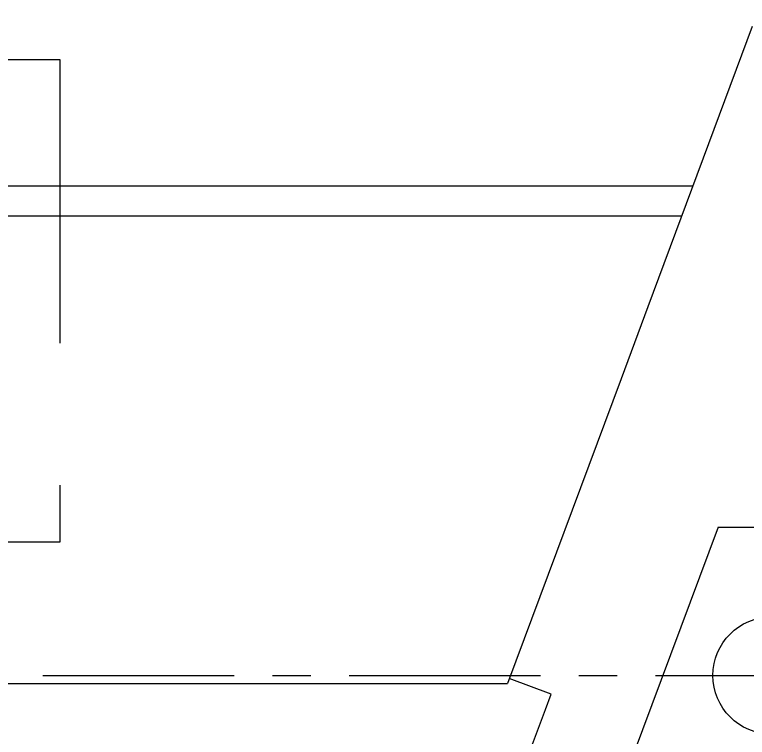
# Model space of a CAD drawing. Header units: millimetres. Extents: x 16200 to 32328, y 19251 to 29476.
# Drawn here: x 16311.64 to 16328.05, y 19584.88 to 19601.05 of the extents above; entities that cross this region are included whole.
import ezdxf

# ---------------------------------------------------------------- set-up
doc = ezdxf.new("R2010")
doc.units = ezdxf.units.MM
doc.header["$LTSCALE"] = 5
doc.linetypes.add('CENTER', pattern=[50.8, 31.75, -6.35, 6.35, -6.35])
doc.linetypes.add('HIDDEN', pattern=[9.525, 6.35, -3.175])
for name, color, linetype in [('CONDENSER-STD-CONTROL', 1, 'Continuous'), ('UNIT', 6, 'Continuous'), ('WS-NO-CONTROL', 3, 'Continuous')]:
    doc.layers.add(name, color=color, linetype=linetype)
doc.styles.add('SUBMITTAL', font='romans.shx', dxfattribs={"width": 0.75})
doc.dimstyles.new('SUBMITTAL', dxfattribs={"dimtxt": 0.09375, "dimasz": 0.09375, "dimexe": 0.03125, "dimexo": 0.0625, "dimgap": 0.0625, "dimtad": 0, "dimdec": 4, "dimzin": 4, "dimdsep": 46, "dimlunit": 4, "dimtxsty": 'SUBMITTAL', "dimcen": 0.09375, "dimclre": 6, "dimadec": 0, "dimazin": 0, "dimtfac": 1, "dimtdec": 0, "dimtofl": 0, "dimtmove": 0, "dimatfit": 3, "dimfxl": 0, "dimfrac": 2, "dimtolj": 1, "dimtzin": 4, "dimarcsym": 0})

msp = doc.modelspace()

# ---------------------------------------------------------------- linework, layer by layer
at = {"layer": 'CONDENSER-STD-CONTROL', "linetype": 'CENTER', "ltscale": 0.027}
msp.add_line((16264.2686, 19586.2617), (16328.5896, 19586.2617), dxfattribs=at)
at = {"layer": 'CONDENSER-STD-CONTROL'}
msp.add_circle((16328.5896, 19586.2617), 1.3125, dxfattribs=at)
at = {"layer": 'UNIT'}
for p, q in [((16328.1584, 19600.782), (16325.8209, 19594.5134)), ((16326.8269, 19597.2113), (16298.2301, 19597.2113)), ((16326.5773, 19596.542), (16266.2809, 19596.542)), ((16325.8209, 19594.5134), (16325.2202, 19592.9024)), ((16325.2202, 19592.9024), (16322.676, 19586.0795)), ((16327.3917, 19589.5837), (16311.4291, 19546.7728)), ((16327.3917, 19589.5837), (16337.5817, 19589.5839)), ((16323.6555, 19585.8443), (16322.7185, 19586.1937)), ((16270.1822, 19586.0795), (16322.676, 19586.0795)), ((16323.528, 19585.5023), (16323.6555, 19585.8443)), ((16311.4291, 19553.0546), (16323.5287, 19585.5013))]:
    msp.add_line(p, q, dxfattribs=at)
at = {"layer": 'WS-NO-CONTROL', "linetype": 'HIDDEN', "ltscale": 0.2}
msp.add_lwpolyline([(16280.2009, 19600.0476), (16312.6573, 19600.0476), (16312.6573, 19589.2423), (16280.2009, 19589.2423), (16280.2009, 19600.0476)], dxfattribs=at)

# ---------------------------------------------------------------- leaders
at = {"layer": 'WS-NO-CONTROL', "annotation_type": 0, "has_hookline": 1, "hookline_direction": 0, "text_width": 52.65}
msp.add_leader([(16285.6101, 19592.927), (16354.5681, 19642.3937), (16358.6407, 19642.3937)], dimstyle='SUBMITTAL', override={"dimscale": 58.18, "dimasz": 0.07, "dimgap": 0.03, "dimcen": 4.055284, "dimarcsym": 1}, dxfattribs=at)

doc.saveas('drawing.dxf')
